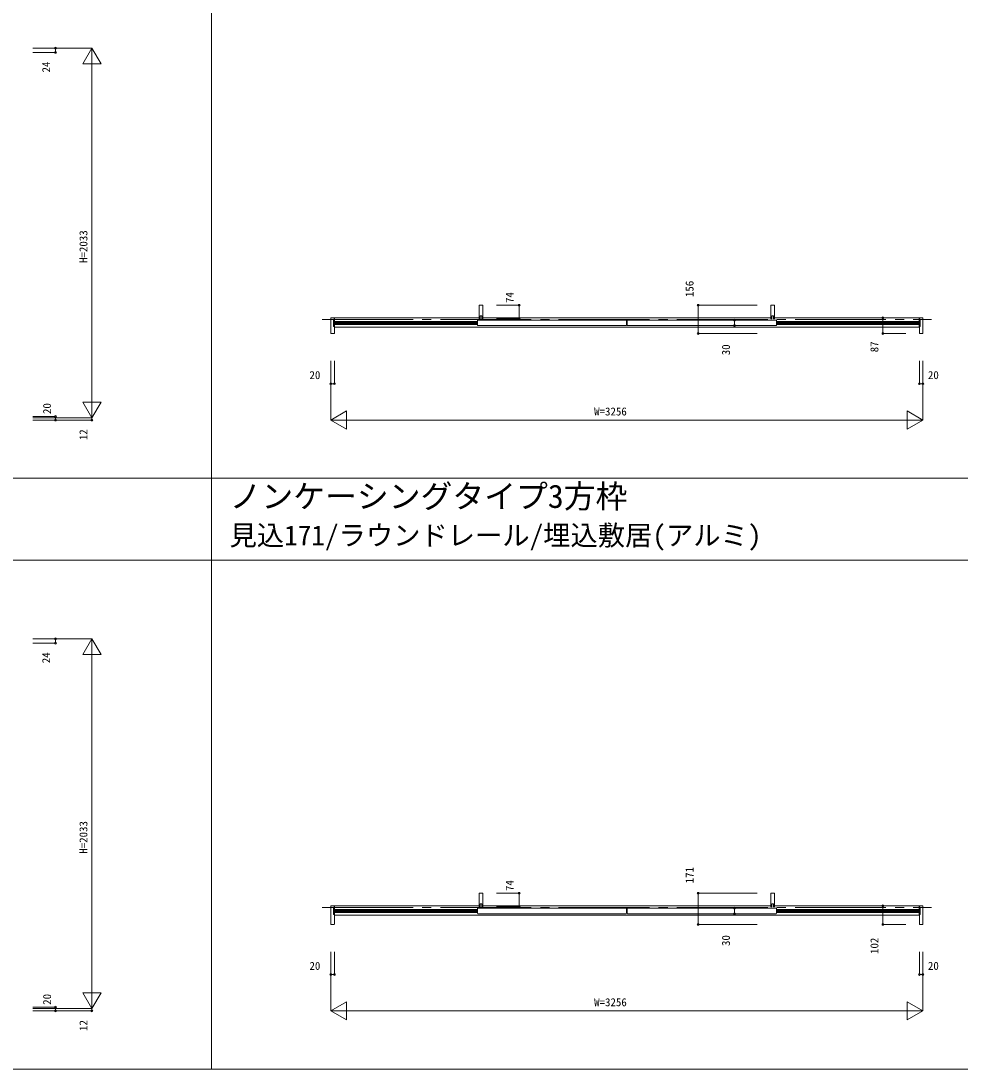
# Model space of a CAD drawing. Units: millimetres, scale not verified. Extents: x -14341 to 14341, y -10000 to 10000.
# Drawn here: x -9687 to -4524, y -10000 to -4239 of the extents above; entities that cross this region are included whole.
import ezdxf
from ezdxf.enums import TextEntityAlignment as Align

# ---------------------------------------------------------------- set-up
doc = ezdxf.new("R2010")
doc.units = ezdxf.units.MM
doc.header["$LTSCALE"] = 50
doc.linetypes.add('USER1', pattern=[13, 10, -1, 1, -1])
doc.layers.add('0-0_0', color=7, linetype='Continuous')
for name, color, linetype, lineweight in [('0-1_YKK_F1', 7, 'Continuous', 18), ('0-4_YKK_N1', 2, 'Continuous', 18), ('0-5_YKK_B1', 4, 'Continuous', 18), ('0-6_YKK_Z1', 7, 'Continuous', 18)]:
    doc.layers.add(name, color=color, linetype=linetype, lineweight=lineweight)
doc.styles.add('ＭＳ ゴシック', font='')
doc.styles.get('ＭＳ ゴシック').set_extended_font_data('MS Gothic')

msp = doc.modelspace()

# ---------------------------------------------------------------- linework, layer by layer
at = {"layer": '0-1_YKK_F1'}
for p, q in [((-8640.51, -10000), (-8640.51, 9500)), ((-14340.51, -6752.5), (14159.49, -6752.5)), ((-14340.51, -7202.5), (14159.49, -7202.5)), ((-14340.51, -10000), (14340.51, -10000))]:
    msp.add_line(p, q, dxfattribs=at)
at = {"layer": '0-4_YKK_N1'}
for p, q in [((-9622.01, -4387.5), (-9297.01, -4387.5)), ((-9622.01, -4411.5), (-9497.01, -4411.5)), ((-9497.01, -4387.5), (-9497.01, -4411.5)), ((-9347.01, -4474.1), (-9297.01, -4387.5)), ((-9297.01, -6420.5), (-9297.01, -4387.5)), ((-9297.01, -4387.5), (-9247.01, -4474.1)), ((-9347.01, -4474.1), (-9247.01, -4474.1)), ((-7072.76, -5801.5), (-6947.76, -5801.5)), ((-6947.76, -5875.5), (-6947.76, -5801.5)), ((-5964.26, -5957.5), (-5964.26, -5801.5)), ((-5639.26, -5801.5), (-5964.26, -5801.5)), ((-7072.76, -5875.5), (-6947.76, -5875.5)), ((-4948.01, -5957.5), (-4948.01, -5870.5)), ((-4823.01, -5870.5), (-4948.01, -5870.5)), ((-5764.26, -5913.5), (-5764.26, -5883.5)), ((-5639.26, -5957.5), (-5964.26, -5957.5)), ((-4823.01, -5957.5), (-4948.01, -5957.5)), ((-7964.01, -6107.5), (-7964.01, -6232.5)), ((-4748.01, -6107.5), (-4748.01, -6232.5)), ((-4728.01, -6107.5), (-4728.01, -6432.5)), ((-7984.01, -6232.5), (-7964.01, -6232.5)), ((-4728.01, -6232.5), (-4748.01, -6232.5)), ((-9347.01, -6333.9), (-9247.01, -6333.9)), ((-9347.01, -6333.9), (-9297.01, -6420.5)), ((-9297.01, -6420.5), (-9247.01, -6333.9)), ((-7984.01, -6432.5), (-7897.41, -6382.5)), ((-7897.41, -6382.5), (-7897.41, -6482.5)), ((-4814.61, -6382.5), (-4814.61, -6482.5)), ((-4728.01, -6432.5), (-4814.61, -6382.5)), ((-9622.01, -6412.5), (-9497.01, -6412.5)), ((-9622.01, -6420.5), (-9297.01, -6420.5)), ((-9622.01, -6432.5), (-9297.01, -6432.5)), ((-9497.01, -6412.5), (-9497.01, -6432.5)), ((-9297.01, -6420.5), (-9297.01, -6432.5)), ((-7984.01, -6432.5), (-7897.41, -6482.5)), ((-4728.01, -6432.5), (-4814.61, -6482.5)), ((-9622.01, -7635), (-9297.01, -7635)), ((-9622.01, -7659), (-9497.01, -7659)), ((-9497.01, -7635), (-9497.01, -7659)), ((-9347.01, -7721.6), (-9297.01, -7635)), ((-9297.01, -9668), (-9297.01, -7635)), ((-9297.01, -7635), (-9247.01, -7721.6)), ((-9347.01, -7721.6), (-9247.01, -7721.6)), ((-7072.76, -9034), (-6947.76, -9034)), ((-6947.76, -9108), (-6947.76, -9034)), ((-5964.26, -9205), (-5964.26, -9034)), ((-5639.26, -9034), (-5964.26, -9034)), ((-7072.76, -9108), (-6947.76, -9108)), ((-5764.26, -9146), (-5764.26, -9116)), ((-4948.01, -9205), (-4948.01, -9103)), ((-4823.01, -9103), (-4948.01, -9103)), ((-5639.26, -9205), (-5964.26, -9205)), ((-4823.01, -9205), (-4948.01, -9205)), ((-7964.01, -9355), (-7964.01, -9480)), ((-4748.01, -9355), (-4748.01, -9480)), ((-4728.01, -9355), (-4728.01, -9680)), ((-7984.01, -9480), (-7964.01, -9480)), ((-4728.01, -9480), (-4748.01, -9480)), ((-9347.01, -9581.4), (-9247.01, -9581.4)), ((-9347.01, -9581.4), (-9297.01, -9668)), ((-9297.01, -9668), (-9247.01, -9581.4)), ((-9622.01, -9660), (-9497.01, -9660)), ((-9622.01, -9668), (-9297.01, -9668)), ((-9497.01, -9660), (-9497.01, -9680)), ((-9297.01, -9668), (-9297.01, -9680)), ((-7984.01, -9680), (-7897.41, -9630)), ((-7897.41, -9630), (-7897.41, -9730)), ((-4814.61, -9630), (-4814.61, -9730)), ((-4728.01, -9680), (-4814.61, -9630)), ((-9622.01, -9680), (-9297.01, -9680)), ((-7984.01, -9680), (-7897.41, -9730)), ((-4728.01, -9680), (-4814.61, -9730))]:
    msp.add_line(p, q, dxfattribs=at)
for points in [[(-7984.01, -6107.5), (-7984.01, -6432.5), (-4728.01, -6432.5)], [(-7984.01, -9355), (-7984.01, -9680), (-4728.01, -9680)]]:
    msp.add_lwpolyline(points, dxfattribs=at)
for centre in [(-9497.01, -4387.5), (-9497.01, -4411.5), (-6947.76, -5801.5), (-5964.26, -5801.5), (-6947.76, -5875.5), (-4948.01, -5870.5), (-5764.26, -5883.5), (-5764.26, -5913.5), (-5964.26, -5957.5), (-4948.01, -5957.5), (-7984.01, -6232.5), (-7964.01, -6232.5), (-4748.01, -6232.5), (-4728.01, -6232.5), (-9497.01, -6412.5), (-9497.01, -6432.5), (-9297.01, -6432.5), (-9497.01, -7635), (-9497.01, -7659), (-6947.76, -9034), (-5964.26, -9034), (-4948.01, -9103), (-6947.76, -9108), (-5764.26, -9116), (-5764.26, -9146), (-5964.26, -9205), (-4948.01, -9205), (-7984.01, -9480), (-7964.01, -9480), (-4748.01, -9480), (-4728.01, -9480), (-9497.01, -9660), (-9497.01, -9680), (-9297.01, -9680)]:
    msp.add_circle(centre, 5, dxfattribs=at)
at = {"layer": '0-5_YKK_B1'}
for p, q in [((-7963.01, -5870.5), (-7963.01, -5921)), ((-7167.76, -5870.5), (-7963.01, -5870.5)), ((-5564.26, -5870.5), (-7147.76, -5870.5)), ((-4749.01, -5870.5), (-5544.26, -5870.5)), ((-4749.01, -5870.5), (-4749.01, -5921)), ((-7969.01, -5916.5), (-7969.01, -5880.5)), ((-7967.01, -5878.5), (-7965.01, -5878.5)), ((-7965.01, -5918.5), (-7967.01, -5918.5)), ((-7964.01, -5955.5), (-7964.01, -5919.5)), ((-7178.01, -5890), (-7963.01, -5890)), ((-7963.01, -5892.6), (-7178.01, -5892.6)), ((-7963.01, -5896.8), (-7178.01, -5896.8)), ((-7963.01, -5900.2), (-7178.01, -5900.2)), ((-7963.01, -5904.4), (-7178.01, -5904.4)), ((-7178.01, -5907), (-7963.01, -5907)), ((-4749.01, -5921), (-7963.01, -5921)), ((-7178.01, -5885.5), (-7176.01, -5883.5)), ((-7178.01, -5885.5), (-7178.01, -5911.5)), ((-7176.01, -5913.5), (-7178.01, -5911.5)), ((-6360.01, -5883.5), (-7176.01, -5883.5)), ((-6360.01, -5913.5), (-7176.01, -5913.5)), ((-6360.01, -5883.5), (-6358.01, -5885.5)), ((-6360.01, -5913.5), (-6358.01, -5911.5)), ((-6358.01, -5911.5), (-6358.01, -5885.5)), ((-6354.01, -5890), (-6358.01, -5890)), ((-6358.01, -5892.6), (-6354.01, -5892.6)), ((-6358.01, -5896.8), (-6354.01, -5896.8)), ((-6358.01, -5900.2), (-6354.01, -5900.2)), ((-6358.01, -5904.4), (-6354.01, -5904.4)), ((-6354.01, -5907), (-6358.01, -5907)), ((-6352.01, -5883.5), (-6354.01, -5885.5)), ((-6354.01, -5911.5), (-6354.01, -5885.5)), ((-6352.01, -5913.5), (-6354.01, -5911.5)), ((-6352.01, -5883.5), (-5536.01, -5883.5)), ((-6352.01, -5913.5), (-5536.01, -5913.5)), ((-5534.01, -5885.5), (-5536.01, -5883.5)), ((-5536.01, -5913.5), (-5534.01, -5911.5)), ((-5534.01, -5885.5), (-5534.01, -5911.5)), ((-5534.01, -5890), (-4749.01, -5890)), ((-4749.01, -5892.6), (-5534.01, -5892.6)), ((-4749.01, -5896.8), (-5534.01, -5896.8)), ((-4749.01, -5900.2), (-5534.01, -5900.2)), ((-4749.01, -5904.4), (-5534.01, -5904.4)), ((-5534.01, -5907), (-4749.01, -5907)), ((-4748.01, -5955.5), (-4748.01, -5919.5)), ((-4745.01, -5878.5), (-4747.01, -5878.5)), ((-4747.01, -5918.5), (-4745.01, -5918.5)), ((-4743.01, -5916.5), (-4743.01, -5880.5)), ((-7969.01, -9149), (-7969.01, -9113)), ((-7967.01, -9111), (-7965.01, -9111)), ((-7965.01, -9151), (-7967.01, -9151)), ((-7964.01, -9203), (-7964.01, -9152)), ((-7963.01, -9103), (-7963.01, -9153.5)), ((-7167.76, -9103), (-7963.01, -9103)), ((-7178.01, -9122.5), (-7963.01, -9122.5)), ((-7963.01, -9125.1), (-7178.01, -9125.1)), ((-7963.01, -9129.3), (-7178.01, -9129.3)), ((-7963.01, -9132.7), (-7178.01, -9132.7)), ((-7963.01, -9136.9), (-7178.01, -9136.9)), ((-7178.01, -9139.5), (-7963.01, -9139.5)), ((-4749.01, -9153.5), (-7963.01, -9153.5)), ((-7178.01, -9118), (-7176.01, -9116)), ((-7178.01, -9118), (-7178.01, -9144)), ((-7176.01, -9146), (-7178.01, -9144)), ((-6360.01, -9116), (-7176.01, -9116)), ((-6360.01, -9146), (-7176.01, -9146)), ((-5564.26, -9103), (-7147.76, -9103)), ((-6360.01, -9116), (-6358.01, -9118)), ((-6360.01, -9146), (-6358.01, -9144)), ((-6358.01, -9144), (-6358.01, -9118)), ((-6354.01, -9122.5), (-6358.01, -9122.5)), ((-6358.01, -9125.1), (-6354.01, -9125.1)), ((-6358.01, -9129.3), (-6354.01, -9129.3)), ((-6358.01, -9132.7), (-6354.01, -9132.7)), ((-6358.01, -9136.9), (-6354.01, -9136.9)), ((-6354.01, -9139.5), (-6358.01, -9139.5)), ((-6352.01, -9116), (-6354.01, -9118)), ((-6354.01, -9144), (-6354.01, -9118)), ((-6352.01, -9146), (-6354.01, -9144)), ((-6352.01, -9116), (-5536.01, -9116)), ((-6352.01, -9146), (-5536.01, -9146)), ((-4749.01, -9103), (-5544.26, -9103)), ((-5534.01, -9118), (-5536.01, -9116)), ((-5536.01, -9146), (-5534.01, -9144)), ((-5534.01, -9118), (-5534.01, -9144)), ((-5534.01, -9122.5), (-4749.01, -9122.5)), ((-4749.01, -9125.1), (-5534.01, -9125.1)), ((-4749.01, -9129.3), (-5534.01, -9129.3)), ((-4749.01, -9132.7), (-5534.01, -9132.7)), ((-4749.01, -9136.9), (-5534.01, -9136.9)), ((-5534.01, -9139.5), (-4749.01, -9139.5)), ((-4749.01, -9103), (-4749.01, -9153.5)), ((-4748.01, -9203), (-4748.01, -9152)), ((-4745.01, -9111), (-4747.01, -9111)), ((-4747.01, -9151), (-4745.01, -9151)), ((-4743.01, -9149), (-4743.01, -9113))]:
    msp.add_line(p, q, dxfattribs=at)
for points in [[(-7149.76, -5801.5), (-7167.76, -5801.5), (-7167.76, -5875.5), (-7161.76, -5875.5), (-7161.76, -5859.5)], [(-7161.76, -5859.5), (-7153.76, -5859.5), (-7153.76, -5875.5), (-7147.76, -5875.5), (-7147.76, -5803.5)], [(-5550.26, -5859.5), (-5558.26, -5859.5), (-5558.26, -5875.5), (-5564.26, -5875.5), (-5564.26, -5803.5)], [(-5562.26, -5801.5), (-5544.26, -5801.5), (-5544.26, -5875.5), (-5550.26, -5875.5), (-5550.26, -5859.5)], [(-7970.81, -5870.5), (-7984.01, -5870.5), (-7984.01, -5932.5), (-7984.01, -5957.5), (-7966.01, -5957.5)], [(-7964.01, -5877.5), (-7964.01, -5870.5), (-7970.81, -5870.5)], [(-4748.01, -5877.5), (-4748.01, -5870.5), (-4741.21, -5870.5)], [(-4741.21, -5870.5), (-4728.01, -5870.5), (-4728.01, -5932.5), (-4728.01, -5957.5), (-4746.01, -5957.5)], [(-7149.76, -9034), (-7167.76, -9034), (-7167.76, -9108), (-7161.76, -9108), (-7161.76, -9092)], [(-7161.76, -9092), (-7153.76, -9092), (-7153.76, -9108), (-7147.76, -9108), (-7147.76, -9036)], [(-5550.26, -9092), (-5558.26, -9092), (-5558.26, -9108), (-5564.26, -9108), (-5564.26, -9036)], [(-5562.26, -9034), (-5544.26, -9034), (-5544.26, -9108), (-5550.26, -9108), (-5550.26, -9092)], [(-7970.81, -9103), (-7984.01, -9103), (-7984.01, -9165), (-7984.01, -9205), (-7966.01, -9205)], [(-7964.01, -9110), (-7964.01, -9103), (-7970.81, -9103)], [(-4748.01, -9110), (-4748.01, -9103), (-4741.21, -9103)], [(-4741.21, -9103), (-4728.01, -9103), (-4728.01, -9165), (-4728.01, -9205), (-4746.01, -9205)]]:
    msp.add_lwpolyline(points, dxfattribs=at)
for centre, radius, start, end in [((-7149.76, -5803.5), 2, 0, 90), ((-5562.26, -5803.5), 2, 90, 180), ((-7967.01, -5880.5), 2, 90, 180), ((-7967.01, -5916.5), 2, 180, 270), ((-7965.01, -5877.5), 1, 270, 0), ((-7965.01, -5919.5), 1, 0, 90), ((-4747.01, -5877.5), 1, 180, 270), ((-4747.01, -5919.5), 1, 90, 180), ((-4745.01, -5880.5), 2, 0, 90), ((-4745.01, -5916.5), 2, 270, 0), ((-7966.01, -5955.5), 2, 270, 0), ((-4746.01, -5955.5), 2, 180, 270), ((-7149.76, -9036), 2, 0, 90), ((-5562.26, -9036), 2, 90, 180), ((-7967.01, -9113), 2, 90, 180), ((-7967.01, -9149), 2, 180, 270), ((-7965.01, -9110), 1, 270, 0), ((-7965.01, -9152), 1, 0, 90), ((-4747.01, -9110), 1, 180, 270), ((-4747.01, -9152), 1, 90, 180), ((-4745.01, -9113), 2, 0, 90), ((-4745.01, -9149), 2, 270, 0), ((-7966.01, -9203), 2, 270, 0), ((-4746.01, -9203), 2, 180, 270)]:
    msp.add_arc(centre, radius, start, end, dxfattribs=at)
at = {"layer": '0-6_YKK_Z1', "linetype": 'USER1'}
for p, q in [((-8031.51, -5879.5), (-4680.51, -5879.5)), ((-8031.51, -9112), (-4680.51, -9112))]:
    msp.add_line(p, q, dxfattribs=at)

# ---------------------------------------------------------------- texts
at = {"layer": '0-0_0', "style": 'ＭＳ ゴシック'}
for s, height, p in [('ノンケーシングタイプ3方枠', 128.3, (-8540.51, -6954.22)), ('見込171/ラウンドレール/埋込敷居(アルミ)', 110, (-8540.51, -7154.27))]:
    msp.add_text(s, height=height, dxfattribs=at).set_placement(p, align=Align.BOTTOM_LEFT)
at = {"layer": '0-4_YKK_N1', "color": 7, "style": 'ＭＳ ゴシック'}
for s, p in [('24', (-9513.88, -4522.03)), ('H=2033', (-9309.01, -5569)), ('156', (-5976.26, -5756.55)), ('74', (-6965.51, -5788.99)), ('30', (-5776.26, -6076.25)), ('87', (-4960.01, -6060.12)), ('20', (-9509.01, -6399.35)), ('12', (-9309.01, -6543.16)), ('24', (-9513.88, -7769.53)), ('H=2033', (-9309.01, -8816.5)), ('171', (-5976.26, -8979.05)), ('74', (-6965.51, -9021.49)), ('30', (-5776.26, -9323.75)), ('102', (-4960.01, -9367.59)), ('20', (-9509.01, -9646.85)), ('12', (-9309.01, -9790.66))]:
    msp.add_text(s, height=43.99, rotation=90, dxfattribs=at).set_placement(p, align=Align.BOTTOM_LEFT)
for s, p in [('20', (-8101.21, -6220.5)), ('20', (-4700.81, -6220.5)), ('W=3256', (-6536.01, -6420.5)), ('20', (-8101.21, -9468)), ('20', (-4700.81, -9468)), ('W=3256', (-6536.01, -9668))]:
    msp.add_text(s, height=43.99, dxfattribs=at).set_placement(p, align=Align.BOTTOM_LEFT)

doc.saveas('drawing.dxf')
